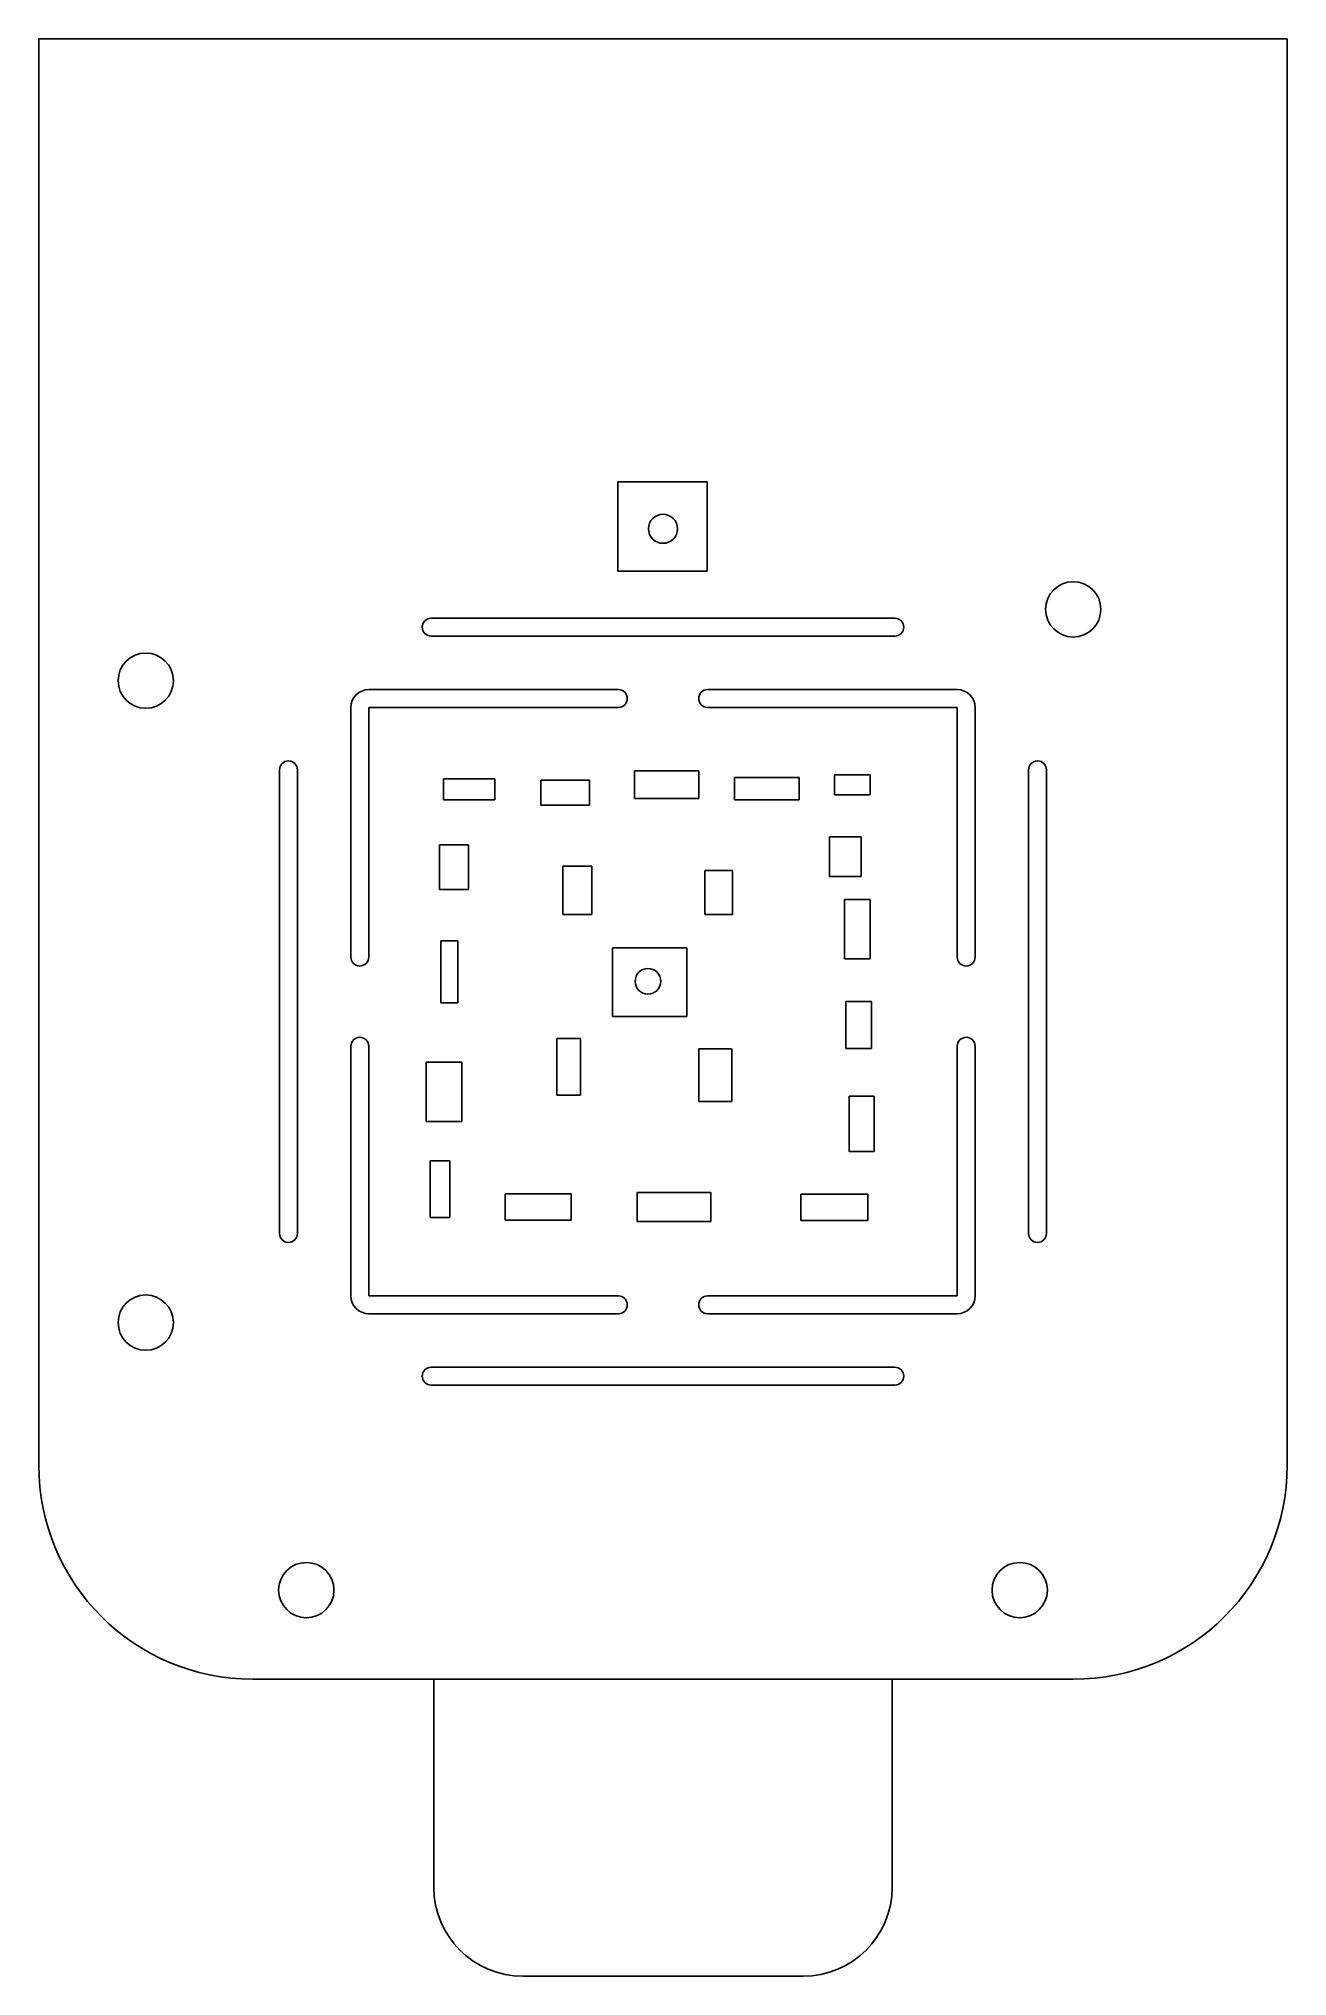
# Model space of a CAD drawing. Header units: millimetres. Extents: x -35 to 35, y -17 to 92.
import ezdxf

# ---------------------------------------------------------------- set-up
doc = ezdxf.new("R2010")
doc.units = ezdxf.units.MM
doc.layers.add('Body002', color=7, linetype='CONTINUOUS')

msp = doc.modelspace()

# ---------------------------------------------------------------- linework, layer by layer
at = {"layer": 'Body002'}
for p, q in [((-35, 92), (-35, 92, -1.6)), ((35, 92), (-35, 92)), ((35, 92, -1.6), (-35, 92, -1.6)), ((35, 92), (-35, 92)), ((-35, 92), (-35, 12)), ((35, 92, -1.6), (-35, 92, -1.6)), ((-35, 92, -1.6), (-35, 12, -1.6)), ((-35, 92), (-35, 92, -1.6)), ((-35, 92), (-35, 12)), ((-35, 92, -1.6), (-35, 12, -1.6)), ((35, 92), (35, 92, -1.6)), ((35, 12), (35, 92)), ((35, 12, -1.6), (35, 92, -1.6)), ((35, 92), (35, 92, -1.6)), ((35, 12), (35, 92)), ((35, 12, -1.6), (35, 92, -1.6)), ((-2.52483, 67.1433), (-2.52483, 62.1433)), ((2.47517, 67.1433), (-2.52483, 67.1433)), ((-2.52483, 62.1433, 1.5), (-2.52483, 67.1433, 1.5)), ((-2.52483, 67.1433, 1.5), (-2.52483, 67.1433)), ((-2.52483, 67.1433), (-2.52483, 62.1433)), ((-2.52483, 67.1433, 1.5), (2.47517, 67.1433, 1.5)), ((2.47517, 67.1433), (-2.52483, 67.1433)), ((-2.52483, 67.1433, 1.5), (-2.52483, 67.1433)), ((-2.52483, 67.1433, 1.5), (2.47517, 67.1433, 1.5)), ((-2.52483, 62.1433, 1.5), (-2.52483, 67.1433, 1.5)), ((2.47517, 62.1433), (2.47517, 67.1433)), ((2.47517, 67.1433, 1.5), (2.47517, 62.1433, 1.5)), ((2.47517, 62.1433), (2.47517, 67.1433)), ((2.47517, 67.1433, 1.5), (2.47517, 67.1433)), ((2.47517, 67.1433, 1.5), (2.47517, 67.1433)), ((2.47517, 67.1433, 1.5), (2.47517, 62.1433, 1.5)), ((-0.81602, 64.5198, 1.5), (-0.81602, 64.5198)), ((-0.81602, 64.5198, 1.5), (-0.81602, 64.5198)), ((-2.52483, 62.1433), (2.47517, 62.1433)), ((2.47517, 62.1433, 1.5), (-2.52483, 62.1433, 1.5)), ((-2.52483, 62.1433, 1.5), (-2.52483, 62.1433)), ((-2.52483, 62.1433), (2.47517, 62.1433)), ((-2.52483, 62.1433, 1.5), (-2.52483, 62.1433)), ((2.47517, 62.1433, 1.5), (-2.52483, 62.1433, 1.5)), ((2.47517, 62.1433, 1.5), (2.47517, 62.1433)), ((2.47517, 62.1433, 1.5), (2.47517, 62.1433)), ((21.45, 60), (21.45, 60, -1.6)), ((21.45, 60), (21.45, 60, -1.6)), ((13, 59.5), (-13, 59.5)), ((13, 59.5, -1.6), (-13, 59.5, -1.6)), ((-13, 59.5), (-13, 59.5, -1.6)), ((13, 59.5), (-13, 59.5)), ((13, 59.5, -1.6), (-13, 59.5, -1.6)), ((-13, 59.5), (-13, 59.5, -1.6)), ((13, 59.5), (13, 59.5, -1.6)), ((13, 59.5), (13, 59.5, -1.6)), ((13, 58.5), (-13, 58.5)), ((13, 58.5, -1.6), (-13, 58.5, -1.6)), ((-13, 58.5), (-13, 58.5, -1.6)), ((13, 58.5), (-13, 58.5)), ((13, 58.5, -1.6), (-13, 58.5, -1.6)), ((-13, 58.5), (-13, 58.5, -1.6)), ((13, 58.5), (13, 58.5, -1.6)), ((13, 58.5), (13, 58.5, -1.6)), ((-30.55, 56), (-30.55, 56, -1.6)), ((-30.55, 56), (-30.55, 56, -1.6)), ((-16.5, 55.5), (-2.5, 55.5)), ((-16.5, 55.5, -1.6), (-2.5, 55.5, -1.6)), ((-16.5, 55.5), (-16.5, 55.5, -1.6)), ((-16.5, 55.5), (-16.5, 55.5, -1.6)), ((-16.5, 55.5), (-2.5, 55.5)), ((-16.5, 55.5, -1.6), (-2.5, 55.5, -1.6)), ((-2.5, 55.5), (-2.5, 55.5, -1.6)), ((-2.5, 55.5), (-2.5, 55.5, -1.6)), ((16.5, 55.5), (2.5, 55.5)), ((16.5, 55.5, -1.6), (2.5, 55.5, -1.6)), ((2.5, 55.5), (2.5, 55.5, -1.6)), ((2.5, 55.5), (2.5, 55.5, -1.6)), ((16.5, 55.5), (2.5, 55.5)), ((16.5, 55.5, -1.6), (2.5, 55.5, -1.6)), ((16.5, 55.5), (16.5, 55.5, -1.6)), ((16.5, 55.5), (16.5, 55.5, -1.6)), ((-17.5, 54.5), (-17.5, 40.5)), ((-17.5, 54.5, -1.6), (-17.5, 40.5, -1.6)), ((-17.5, 54.5), (-17.5, 54.5, -1.6)), ((-17.5, 54.5), (-17.5, 54.5, -1.6)), ((-17.5, 54.5), (-17.5, 40.5)), ((-17.5, 54.5, -1.6), (-17.5, 40.5, -1.6)), ((-16.5, 40.5), (-16.5, 54.5)), ((-2.5, 54.5), (-16.5, 54.5)), ((-2.5, 54.5, -1.6), (-16.5, 54.5, -1.6)), ((-16.5, 40.5, -1.6), (-16.5, 54.5, -1.6)), ((-16.5, 54.5), (-16.5, 54.5, -1.6)), ((-16.5, 40.5), (-16.5, 54.5)), ((-16.5, 40.5, -1.6), (-16.5, 54.5, -1.6)), ((-16.5, 54.5), (-16.5, 54.5, -1.6)), ((-2.5, 54.5), (-16.5, 54.5)), ((-2.5, 54.5, -1.6), (-16.5, 54.5, -1.6)), ((-2.5, 54.5), (-2.5, 54.5, -1.6)), ((-2.5, 54.5), (-2.5, 54.5, -1.6)), ((2.5, 54.5), (16.5, 54.5)), ((2.5, 54.5, -1.6), (16.5, 54.5, -1.6)), ((2.5, 54.5), (2.5, 54.5, -1.6)), ((2.5, 54.5), (16.5, 54.5)), ((2.5, 54.5, -1.6), (16.5, 54.5, -1.6)), ((2.5, 54.5), (2.5, 54.5, -1.6)), ((16.5, 54.5), (16.5, 40.5)), ((16.5, 54.5, -1.6), (16.5, 40.5, -1.6)), ((16.5, 54.5), (16.5, 54.5, -1.6)), ((16.5, 54.5), (16.5, 54.5, -1.6)), ((16.5, 54.5), (16.5, 40.5)), ((16.5, 54.5, -1.6), (16.5, 40.5, -1.6)), ((17.5, 40.5), (17.5, 54.5)), ((17.5, 40.5, -1.6), (17.5, 54.5, -1.6)), ((17.5, 54.5), (17.5, 54.5, -1.6)), ((17.5, 54.5), (17.5, 54.5, -1.6)), ((17.5, 40.5), (17.5, 54.5)), ((17.5, 40.5, -1.6), (17.5, 54.5, -1.6)), ((-21.5, 25), (-21.5, 51)), ((-21.5, 25, -1.6), (-21.5, 51, -1.6)), ((-21.5, 51), (-21.5, 51, -1.6)), ((-21.5, 25), (-21.5, 51)), ((-21.5, 25, -1.6), (-21.5, 51, -1.6)), ((-21.5, 51), (-21.5, 51, -1.6)), ((-20.5, 25), (-20.5, 51)), ((-20.5, 25, -1.6), (-20.5, 51, -1.6)), ((-20.5, 51), (-20.5, 51, -1.6)), ((-20.5, 25), (-20.5, 51)), ((-20.5, 25, -1.6), (-20.5, 51, -1.6)), ((-20.5, 51), (-20.5, 51, -1.6)), ((-12.313, 50.4933), (-9.43225, 50.4933)), ((-12.313, 49.3115), (-12.313, 50.4933)), ((-9.43225, 50.4933, 1.5), (-12.313, 50.4933, 1.5)), ((-12.313, 50.4933, 1.5), (-12.313, 50.4933)), ((-12.313, 50.4933), (-9.43225, 50.4933)), ((-12.313, 50.4933, 1.5), (-12.313, 49.3115, 1.5)), ((-12.313, 49.3115), (-12.313, 50.4933)), ((-12.313, 50.4933, 1.5), (-12.313, 50.4933)), ((-9.43225, 50.4933, 1.5), (-12.313, 50.4933, 1.5)), ((-12.313, 50.4933, 1.5), (-12.313, 49.3115, 1.5)), ((-9.43225, 50.4933), (-9.43225, 49.3115)), ((-9.43225, 50.4933, 1.5), (-9.43225, 50.4933)), ((-9.43225, 49.3115, 1.5), (-9.43225, 50.4933, 1.5)), ((-9.43225, 50.4933, 1.5), (-9.43225, 50.4933)), ((-9.43225, 50.4933), (-9.43225, 49.3115)), ((-9.43225, 49.3115, 1.5), (-9.43225, 50.4933, 1.5)), ((-6.84699, 50.4195), (-4.11402, 50.4195)), ((-6.84699, 49.016), (-6.84699, 50.4195)), ((-4.11402, 50.4195, 1.5), (-6.84699, 50.4195, 1.5)), ((-6.84699, 50.4195, 1.5), (-6.84699, 50.4195)), ((-6.84699, 50.4195), (-4.11402, 50.4195)), ((-6.84699, 50.4195, 1.5), (-6.84699, 49.016, 1.5)), ((-6.84699, 49.016), (-6.84699, 50.4195)), ((-6.84699, 50.4195, 1.5), (-6.84699, 50.4195)), ((-4.11402, 50.4195, 1.5), (-6.84699, 50.4195, 1.5)), ((-6.84699, 50.4195, 1.5), (-6.84699, 49.016, 1.5)), ((-4.11402, 50.4195), (-4.11402, 49.016)), ((-4.11402, 50.4195, 1.5), (-4.11402, 50.4195)), ((-4.11402, 49.016, 1.5), (-4.11402, 50.4195, 1.5)), ((-4.11402, 50.4195, 1.5), (-4.11402, 50.4195)), ((-4.11402, 50.4195), (-4.11402, 49.016)), ((-4.11402, 49.016, 1.5), (-4.11402, 50.4195, 1.5)), ((-1.60263, 50.9365), (2.01673, 50.9365)), ((-1.60263, 49.3854), (-1.60263, 50.9365)), ((2.01673, 50.9365, 1.5), (-1.60263, 50.9365, 1.5)), ((-1.60263, 50.9365, 1.5), (-1.60263, 50.9365)), ((-1.60263, 50.9365), (2.01673, 50.9365)), ((-1.60263, 50.9365, 1.5), (-1.60263, 49.3854, 1.5)), ((-1.60263, 49.3854), (-1.60263, 50.9365)), ((-1.60263, 50.9365, 1.5), (-1.60263, 50.9365)), ((2.01673, 50.9365, 1.5), (-1.60263, 50.9365, 1.5)), ((-1.60263, 50.9365, 1.5), (-1.60263, 49.3854, 1.5)), ((2.01673, 50.9365), (2.01673, 49.3854)), ((2.01673, 50.9365, 1.5), (2.01673, 50.9365)), ((2.01673, 49.3854, 1.5), (2.01673, 50.9365, 1.5)), ((2.01673, 50.9365, 1.5), (2.01673, 50.9365)), ((2.01673, 50.9365), (2.01673, 49.3854)), ((2.01673, 49.3854, 1.5), (2.01673, 50.9365, 1.5)), ((4.01107, 50.5672), (7.63042, 50.5672)), ((4.01107, 49.3115), (4.01107, 50.5672)), ((7.63042, 50.5672, 1.5), (4.01107, 50.5672, 1.5)), ((4.01107, 50.5672, 1.5), (4.01107, 50.5672)), ((4.01107, 50.5672), (7.63042, 50.5672)), ((4.01107, 50.5672, 1.5), (4.01107, 49.3115, 1.5)), ((4.01107, 49.3115), (4.01107, 50.5672)), ((4.01107, 50.5672, 1.5), (4.01107, 50.5672)), ((7.63042, 50.5672, 1.5), (4.01107, 50.5672, 1.5)), ((4.01107, 50.5672, 1.5), (4.01107, 49.3115, 1.5)), ((7.63042, 50.5672), (7.63042, 49.3115)), ((7.63042, 50.5672, 1.5), (7.63042, 50.5672)), ((7.63042, 49.3115, 1.5), (7.63042, 50.5672, 1.5)), ((7.63042, 50.5672, 1.5), (7.63042, 50.5672)), ((7.63042, 50.5672), (7.63042, 49.3115)), ((7.63042, 49.3115, 1.5), (7.63042, 50.5672, 1.5)), ((9.62476, 50.7149), (11.6191, 50.7149)), ((9.62476, 49.607), (9.62476, 50.7149)), ((11.6191, 50.7149, 1.5), (9.62476, 50.7149, 1.5)), ((9.62476, 50.7149, 1.5), (9.62476, 50.7149)), ((9.62476, 50.7149), (11.6191, 50.7149)), ((9.62476, 50.7149, 1.5), (9.62476, 49.607, 1.5)), ((9.62476, 49.607), (9.62476, 50.7149)), ((9.62476, 50.7149, 1.5), (9.62476, 50.7149)), ((11.6191, 50.7149, 1.5), (9.62476, 50.7149, 1.5)), ((9.62476, 50.7149, 1.5), (9.62476, 49.607, 1.5)), ((11.6191, 50.7149), (11.6191, 49.607)), ((11.6191, 50.7149, 1.5), (11.6191, 50.7149)), ((11.6191, 49.607, 1.5), (11.6191, 50.7149, 1.5)), ((11.6191, 50.7149, 1.5), (11.6191, 50.7149)), ((11.6191, 50.7149), (11.6191, 49.607)), ((11.6191, 49.607, 1.5), (11.6191, 50.7149, 1.5)), ((20.5, 51), (20.5, 25)), ((20.5, 51, -1.6), (20.5, 25, -1.6)), ((20.5, 51), (20.5, 51, -1.6)), ((20.5, 51), (20.5, 51, -1.6)), ((20.5, 51), (20.5, 25)), ((20.5, 51, -1.6), (20.5, 25, -1.6)), ((21.5, 51), (21.5, 25)), ((21.5, 51, -1.6), (21.5, 25, -1.6)), ((21.5, 51), (21.5, 51, -1.6)), ((21.5, 51), (21.5, 51, -1.6)), ((21.5, 51), (21.5, 25)), ((21.5, 51, -1.6), (21.5, 25, -1.6)), ((-9.43225, 49.3115), (-12.313, 49.3115)), ((-12.313, 49.3115, 1.5), (-9.43225, 49.3115, 1.5)), ((-9.43225, 49.3115), (-12.313, 49.3115)), ((-12.313, 49.3115, 1.5), (-12.313, 49.3115)), ((-12.313, 49.3115, 1.5), (-12.313, 49.3115)), ((-12.313, 49.3115, 1.5), (-9.43225, 49.3115, 1.5)), ((-9.43225, 49.3115, 1.5), (-9.43225, 49.3115)), ((-9.43225, 49.3115, 1.5), (-9.43225, 49.3115)), ((-4.11402, 49.016), (-6.84699, 49.016)), ((-6.84699, 49.016, 1.5), (-4.11402, 49.016, 1.5)), ((-4.11402, 49.016), (-6.84699, 49.016)), ((-6.84699, 49.016, 1.5), (-6.84699, 49.016)), ((-6.84699, 49.016, 1.5), (-6.84699, 49.016)), ((-6.84699, 49.016, 1.5), (-4.11402, 49.016, 1.5)), ((-4.11402, 49.016, 1.5), (-4.11402, 49.016)), ((-4.11402, 49.016, 1.5), (-4.11402, 49.016)), ((2.01673, 49.3854), (-1.60263, 49.3854)), ((-1.60263, 49.3854, 1.5), (2.01673, 49.3854, 1.5)), ((2.01673, 49.3854), (-1.60263, 49.3854)), ((-1.60263, 49.3854, 1.5), (-1.60263, 49.3854)), ((-1.60263, 49.3854, 1.5), (-1.60263, 49.3854)), ((-1.60263, 49.3854, 1.5), (2.01673, 49.3854, 1.5)), ((2.01673, 49.3854, 1.5), (2.01673, 49.3854)), ((2.01673, 49.3854, 1.5), (2.01673, 49.3854)), ((7.63042, 49.3115), (4.01107, 49.3115)), ((4.01107, 49.3115, 1.5), (7.63042, 49.3115, 1.5)), ((7.63042, 49.3115), (4.01107, 49.3115)), ((4.01107, 49.3115, 1.5), (4.01107, 49.3115)), ((4.01107, 49.3115, 1.5), (4.01107, 49.3115)), ((4.01107, 49.3115, 1.5), (7.63042, 49.3115, 1.5)), ((7.63042, 49.3115, 1.5), (7.63042, 49.3115)), ((7.63042, 49.3115, 1.5), (7.63042, 49.3115)), ((11.6191, 49.607), (9.62476, 49.607)), ((9.62476, 49.607, 1.5), (11.6191, 49.607, 1.5)), ((11.6191, 49.607), (9.62476, 49.607)), ((9.62476, 49.607, 1.5), (9.62476, 49.607)), ((9.62476, 49.607, 1.5), (9.62476, 49.607)), ((9.62476, 49.607, 1.5), (11.6191, 49.607, 1.5)), ((11.6191, 49.607, 1.5), (11.6191, 49.607)), ((11.6191, 49.607, 1.5), (11.6191, 49.607)), ((-12.5346, 46.8001), (-10.9095, 46.8001)), ((-12.5346, 44.2887), (-12.5346, 46.8001)), ((-10.9095, 46.8001, 1.5), (-12.5346, 46.8001, 1.5)), ((-12.5346, 46.8001, 1.5), (-12.5346, 46.8001)), ((-12.5346, 46.8001), (-10.9095, 46.8001)), ((-12.5346, 46.8001, 1.5), (-12.5346, 44.2887, 1.5)), ((-12.5346, 44.2887), (-12.5346, 46.8001)), ((-12.5346, 46.8001, 1.5), (-12.5346, 46.8001)), ((-10.9095, 46.8001, 1.5), (-12.5346, 46.8001, 1.5)), ((-12.5346, 46.8001, 1.5), (-12.5346, 44.2887, 1.5)), ((-10.9095, 46.8001), (-10.9095, 44.2887)), ((-10.9095, 46.8001, 1.5), (-10.9095, 46.8001)), ((-10.9095, 44.2887, 1.5), (-10.9095, 46.8001, 1.5)), ((-10.9095, 46.8001, 1.5), (-10.9095, 46.8001)), ((-10.9095, 46.8001), (-10.9095, 44.2887)), ((-10.9095, 44.2887, 1.5), (-10.9095, 46.8001, 1.5)), ((9.3293, 47.2433), (11.102, 47.2433)), ((9.3293, 45.0274), (9.3293, 47.2433)), ((11.102, 47.2433, 1.5), (9.3293, 47.2433, 1.5)), ((9.3293, 47.2433, 1.5), (9.3293, 47.2433)), ((9.3293, 47.2433), (11.102, 47.2433)), ((9.3293, 47.2433, 1.5), (9.3293, 45.0274, 1.5)), ((9.3293, 45.0274), (9.3293, 47.2433)), ((9.3293, 47.2433, 1.5), (9.3293, 47.2433)), ((11.102, 47.2433, 1.5), (9.3293, 47.2433, 1.5)), ((9.3293, 47.2433, 1.5), (9.3293, 45.0274, 1.5)), ((11.102, 47.2433), (11.102, 45.0274)), ((11.102, 47.2433, 1.5), (11.102, 47.2433)), ((11.102, 45.0274, 1.5), (11.102, 47.2433, 1.5)), ((11.102, 47.2433, 1.5), (11.102, 47.2433)), ((11.102, 47.2433), (11.102, 45.0274)), ((11.102, 45.0274, 1.5), (11.102, 47.2433, 1.5)), ((-5.61808, 45.5996), (-3.99307, 45.5996)), ((-5.61808, 42.8918), (-5.61808, 45.5996)), ((-3.99307, 45.5996, 1.5), (-5.61808, 45.5996, 1.5)), ((-5.61808, 45.5996, 1.5), (-5.61808, 45.5996)), ((-5.61808, 45.5996), (-3.99307, 45.5996)), ((-5.61808, 45.5996, 1.5), (-5.61808, 42.8918, 1.5)), ((-5.61808, 42.8918), (-5.61808, 45.5996)), ((-5.61808, 45.5996, 1.5), (-5.61808, 45.5996)), ((-3.99307, 45.5996, 1.5), (-5.61808, 45.5996, 1.5)), ((-5.61808, 45.5996, 1.5), (-5.61808, 42.8918, 1.5)), ((-3.99307, 45.5996), (-3.99307, 42.8918)), ((-3.99307, 45.5996, 1.5), (-3.99307, 45.5996)), ((-3.99307, 42.8918, 1.5), (-3.99307, 45.5996, 1.5)), ((-3.99307, 45.5996, 1.5), (-3.99307, 45.5996)), ((-3.99307, 45.5996), (-3.99307, 42.8918)), ((-3.99307, 42.8918, 1.5), (-3.99307, 45.5996, 1.5)), ((2.33735, 45.3529), (3.8885, 45.3529)), ((2.33735, 42.891), (2.33735, 45.3529)), ((3.8885, 45.3529, 1.5), (2.33735, 45.3529, 1.5)), ((2.33735, 45.3529, 1.5), (2.33735, 45.3529)), ((2.33735, 45.3529), (3.8885, 45.3529)), ((2.33735, 45.3529, 1.5), (2.33735, 42.891, 1.5)), ((2.33735, 42.891), (2.33735, 45.3529)), ((2.33735, 45.3529, 1.5), (2.33735, 45.3529)), ((3.8885, 45.3529, 1.5), (2.33735, 45.3529, 1.5)), ((2.33735, 45.3529, 1.5), (2.33735, 42.891, 1.5)), ((3.8885, 45.3529), (3.8885, 42.891)), ((3.8885, 45.3529, 1.5), (3.8885, 45.3529)), ((3.8885, 42.891, 1.5), (3.8885, 45.3529, 1.5)), ((3.8885, 45.3529, 1.5), (3.8885, 45.3529)), ((3.8885, 45.3529), (3.8885, 42.891)), ((3.8885, 42.891, 1.5), (3.8885, 45.3529, 1.5)), ((11.102, 45.0274), (9.3293, 45.0274)), ((9.3293, 45.0274, 1.5), (11.102, 45.0274, 1.5)), ((11.102, 45.0274), (9.3293, 45.0274)), ((9.3293, 45.0274, 1.5), (9.3293, 45.0274)), ((9.3293, 45.0274, 1.5), (9.3293, 45.0274)), ((9.3293, 45.0274, 1.5), (11.102, 45.0274, 1.5)), ((11.102, 45.0274, 1.5), (11.102, 45.0274)), ((11.102, 45.0274, 1.5), (11.102, 45.0274)), ((-10.9095, 44.2887), (-12.5346, 44.2887)), ((-12.5346, 44.2887, 1.5), (-10.9095, 44.2887, 1.5)), ((-10.9095, 44.2887), (-12.5346, 44.2887)), ((-12.5346, 44.2887, 1.5), (-12.5346, 44.2887)), ((-12.5346, 44.2887, 1.5), (-12.5346, 44.2887)), ((-12.5346, 44.2887, 1.5), (-10.9095, 44.2887, 1.5)), ((-10.9095, 44.2887, 1.5), (-10.9095, 44.2887)), ((-10.9095, 44.2887, 1.5), (-10.9095, 44.2887)), ((10.1702, 43.7238), (11.6191, 43.7238)), ((10.1702, 40.3999), (10.1702, 43.7238)), ((11.6191, 43.7238, 1.5), (10.1702, 43.7238, 1.5)), ((10.1702, 43.7238, 1.5), (10.1702, 43.7238)), ((10.1702, 43.7238), (11.6191, 43.7238)), ((10.1702, 43.7238, 1.5), (10.1702, 40.3999, 1.5)), ((10.1702, 40.3999), (10.1702, 43.7238)), ((10.1702, 43.7238, 1.5), (10.1702, 43.7238)), ((11.6191, 43.7238, 1.5), (10.1702, 43.7238, 1.5)), ((10.1702, 43.7238, 1.5), (10.1702, 40.3999, 1.5)), ((11.6191, 43.7238), (11.6191, 40.3999)), ((11.6191, 43.7238, 1.5), (11.6191, 43.7238)), ((11.6191, 40.3999, 1.5), (11.6191, 43.7238, 1.5)), ((11.6191, 43.7238, 1.5), (11.6191, 43.7238)), ((11.6191, 43.7238), (11.6191, 40.3999)), ((11.6191, 40.3999, 1.5), (11.6191, 43.7238, 1.5)), ((-3.99307, 42.8918), (-5.61808, 42.8918)), ((-5.61808, 42.8918, 1.5), (-3.99307, 42.8918, 1.5)), ((-3.99307, 42.8918), (-5.61808, 42.8918)), ((-5.61808, 42.8918, 1.5), (-5.61808, 42.8918)), ((-5.61808, 42.8918, 1.5), (-5.61808, 42.8918)), ((-5.61808, 42.8918, 1.5), (-3.99307, 42.8918, 1.5)), ((-3.99307, 42.8918, 1.5), (-3.99307, 42.8918)), ((-3.99307, 42.8918, 1.5), (-3.99307, 42.8918)), ((3.8885, 42.891), (2.33735, 42.891)), ((2.33735, 42.891, 1.5), (3.8885, 42.891, 1.5)), ((3.8885, 42.891), (2.33735, 42.891)), ((2.33735, 42.891, 1.5), (2.33735, 42.891)), ((2.33735, 42.891, 1.5), (2.33735, 42.891)), ((2.33735, 42.891, 1.5), (3.8885, 42.891, 1.5)), ((3.8885, 42.891, 1.5), (3.8885, 42.891)), ((3.8885, 42.891, 1.5), (3.8885, 42.891)), ((-12.4607, 41.408), (-11.5005, 41.408)), ((-12.4607, 37.9364), (-12.4607, 41.408)), ((-11.5005, 41.408, 1.5), (-12.4607, 41.408, 1.5)), ((-12.4607, 41.408, 1.5), (-12.4607, 41.408)), ((-12.4607, 41.408), (-11.5005, 41.408)), ((-12.4607, 41.408, 1.5), (-12.4607, 37.9364, 1.5)), ((-12.4607, 37.9364), (-12.4607, 41.408)), ((-12.4607, 41.408, 1.5), (-12.4607, 41.408)), ((-11.5005, 41.408, 1.5), (-12.4607, 41.408, 1.5)), ((-12.4607, 41.408, 1.5), (-12.4607, 37.9364, 1.5)), ((-11.5005, 41.408), (-11.5005, 37.9364)), ((-11.5005, 41.408, 1.5), (-11.5005, 41.408)), ((-11.5005, 37.9364, 1.5), (-11.5005, 41.408, 1.5)), ((-11.5005, 41.408, 1.5), (-11.5005, 41.408)), ((-11.5005, 41.408), (-11.5005, 37.9364)), ((-11.5005, 37.9364, 1.5), (-11.5005, 41.408, 1.5)), ((-17.5, 40.5), (-17.5, 40.5, -1.6)), ((-17.5, 40.5), (-17.5, 40.5, -1.6)), ((-16.5, 40.5), (-16.5, 40.5, -1.6)), ((-16.5, 40.5), (-16.5, 40.5, -1.6)), ((-2.82462, 41.0234), (1.33446, 41.0234)), ((-2.82462, 37.1614), (-2.82462, 41.0234)), ((1.33446, 41.0234, 1.5), (-2.82462, 41.0234, 1.5)), ((-2.82462, 41.0234, 1.5), (-2.82462, 41.0234)), ((-2.82462, 41.0234), (1.33446, 41.0234)), ((-2.82462, 41.0234, 1.5), (-2.82462, 37.1614, 1.5)), ((-2.82462, 37.1614), (-2.82462, 41.0234)), ((-2.82462, 41.0234, 1.5), (-2.82462, 41.0234)), ((1.33446, 41.0234, 1.5), (-2.82462, 41.0234, 1.5)), ((-2.82462, 41.0234, 1.5), (-2.82462, 37.1614, 1.5)), ((1.33446, 41.0234), (1.33446, 37.1614)), ((1.33446, 41.0234, 1.5), (1.33446, 41.0234)), ((1.33446, 37.1614, 1.5), (1.33446, 41.0234, 1.5)), ((1.33446, 41.0234, 1.5), (1.33446, 41.0234)), ((1.33446, 41.0234), (1.33446, 37.1614)), ((1.33446, 37.1614, 1.5), (1.33446, 41.0234, 1.5)), ((11.6191, 40.3999), (10.1702, 40.3999)), ((10.1702, 40.3999, 1.5), (11.6191, 40.3999, 1.5)), ((11.6191, 40.3999), (10.1702, 40.3999)), ((10.1702, 40.3999, 1.5), (10.1702, 40.3999)), ((10.1702, 40.3999, 1.5), (10.1702, 40.3999)), ((10.1702, 40.3999, 1.5), (11.6191, 40.3999, 1.5)), ((11.6191, 40.3999, 1.5), (11.6191, 40.3999)), ((11.6191, 40.3999, 1.5), (11.6191, 40.3999)), ((16.5, 40.5), (16.5, 40.5, -1.6)), ((16.5, 40.5), (16.5, 40.5, -1.6)), ((17.5, 40.5), (17.5, 40.5, -1.6)), ((17.5, 40.5), (17.5, 40.5, -1.6)), ((-1.56502, 39.1419, 1.5), (-1.56502, 39.1419)), ((-1.56502, 39.1419, 1.5), (-1.56502, 39.1419)), ((-11.5005, 37.9364), (-12.4607, 37.9364)), ((-12.4607, 37.9364, 1.5), (-11.5005, 37.9364, 1.5)), ((-11.5005, 37.9364), (-12.4607, 37.9364)), ((-12.4607, 37.9364, 1.5), (-12.4607, 37.9364)), ((-12.4607, 37.9364, 1.5), (-12.4607, 37.9364)), ((-12.4607, 37.9364, 1.5), (-11.5005, 37.9364, 1.5)), ((-11.5005, 37.9364, 1.5), (-11.5005, 37.9364)), ((-11.5005, 37.9364, 1.5), (-11.5005, 37.9364)), ((1.33446, 37.1614), (-2.82462, 37.1614)), ((-2.82462, 37.1614, 1.5), (1.33446, 37.1614, 1.5)), ((1.33446, 37.1614), (-2.82462, 37.1614)), ((-2.82462, 37.1614, 1.5), (-2.82462, 37.1614)), ((-2.82462, 37.1614, 1.5), (-2.82462, 37.1614)), ((-2.82462, 37.1614, 1.5), (1.33446, 37.1614, 1.5)), ((1.33446, 37.1614, 1.5), (1.33446, 37.1614)), ((1.33446, 37.1614, 1.5), (1.33446, 37.1614)), ((10.2468, 38.0103), (11.693, 38.0103)), ((10.2468, 35.3789), (10.2468, 38.0103)), ((11.693, 38.0103, 1.5), (10.2468, 38.0103, 1.5)), ((10.2468, 38.0103, 1.5), (10.2468, 38.0103)), ((10.2468, 38.0103), (11.693, 38.0103)), ((10.2468, 38.0103, 1.5), (10.2468, 35.3789, 1.5)), ((10.2468, 35.3789), (10.2468, 38.0103)), ((10.2468, 38.0103, 1.5), (10.2468, 38.0103)), ((11.693, 38.0103, 1.5), (10.2468, 38.0103, 1.5)), ((10.2468, 38.0103, 1.5), (10.2468, 35.3789, 1.5)), ((11.693, 38.0103), (11.693, 35.3789)), ((11.693, 38.0103, 1.5), (11.693, 38.0103)), ((11.693, 35.3789, 1.5), (11.693, 38.0103, 1.5)), ((11.693, 38.0103, 1.5), (11.693, 38.0103)), ((11.693, 38.0103), (11.693, 35.3789)), ((11.693, 35.3789, 1.5), (11.693, 38.0103, 1.5)), ((-5.94392, 35.9421), (-4.63107, 35.9421)), ((-5.94392, 32.7548), (-5.94392, 35.9421)), ((-4.63107, 35.9421, 1.5), (-5.94392, 35.9421, 1.5)), ((-5.94392, 35.9421, 1.5), (-5.94392, 35.9421)), ((-5.94392, 35.9421), (-4.63107, 35.9421)), ((-5.94392, 35.9421, 1.5), (-5.94392, 32.7548, 1.5)), ((-5.94392, 32.7548), (-5.94392, 35.9421)), ((-5.94392, 35.9421, 1.5), (-5.94392, 35.9421)), ((-4.63107, 35.9421, 1.5), (-5.94392, 35.9421, 1.5)), ((-5.94392, 35.9421, 1.5), (-5.94392, 32.7548, 1.5)), ((-4.63107, 35.9421), (-4.63107, 32.7548)), ((-4.63107, 35.9421, 1.5), (-4.63107, 35.9421)), ((-4.63107, 32.7548, 1.5), (-4.63107, 35.9421, 1.5)), ((-4.63107, 35.9421, 1.5), (-4.63107, 35.9421)), ((-4.63107, 35.9421), (-4.63107, 32.7548)), ((-4.63107, 32.7548, 1.5), (-4.63107, 35.9421, 1.5)), ((-17.5, 35.5), (-17.5, 21.5)), ((-17.5, 35.5, -1.6), (-17.5, 21.5, -1.6)), ((-17.5, 35.5), (-17.5, 35.5, -1.6)), ((-17.5, 35.5), (-17.5, 35.5, -1.6)), ((-17.5, 35.5), (-17.5, 21.5)), ((-17.5, 35.5, -1.6), (-17.5, 21.5, -1.6)), ((-16.5, 21.5), (-16.5, 35.5)), ((-16.5, 21.5, -1.6), (-16.5, 35.5, -1.6)), ((-16.5, 35.5), (-16.5, 35.5, -1.6)), ((-16.5, 21.5), (-16.5, 35.5)), ((-16.5, 21.5, -1.6), (-16.5, 35.5, -1.6)), ((-16.5, 35.5), (-16.5, 35.5, -1.6)), ((2.01673, 35.3511), (3.86334, 35.3511)), ((2.01673, 32.3966), (2.01673, 35.3511)), ((3.86334, 35.3511, 1.5), (2.01673, 35.3511, 1.5)), ((2.01673, 35.3511, 1.5), (2.01673, 35.3511)), ((2.01673, 35.3511), (3.86334, 35.3511)), ((2.01673, 35.3511, 1.5), (2.01673, 32.3966, 1.5)), ((2.01673, 32.3966), (2.01673, 35.3511)), ((2.01673, 35.3511, 1.5), (2.01673, 35.3511)), ((3.86334, 35.3511, 1.5), (2.01673, 35.3511, 1.5)), ((2.01673, 35.3511, 1.5), (2.01673, 32.3966, 1.5)), ((3.86334, 35.3511), (3.86334, 32.3966)), ((3.86334, 35.3511, 1.5), (3.86334, 35.3511)), ((3.86334, 32.3966, 1.5), (3.86334, 35.3511, 1.5)), ((3.86334, 35.3511, 1.5), (3.86334, 35.3511)), ((3.86334, 35.3511), (3.86334, 32.3966)), ((3.86334, 32.3966, 1.5), (3.86334, 35.3511, 1.5)), ((11.693, 35.3789), (10.2468, 35.3789)), ((10.2468, 35.3789, 1.5), (11.693, 35.3789, 1.5)), ((11.693, 35.3789), (10.2468, 35.3789)), ((10.2468, 35.3789, 1.5), (10.2468, 35.3789)), ((10.2468, 35.3789, 1.5), (10.2468, 35.3789)), ((10.2468, 35.3789, 1.5), (11.693, 35.3789, 1.5)), ((11.693, 35.3789, 1.5), (11.693, 35.3789)), ((11.693, 35.3789, 1.5), (11.693, 35.3789)), ((16.5, 35.5), (16.5, 21.5)), ((16.5, 35.5, -1.6), (16.5, 21.5, -1.6)), ((16.5, 35.5), (16.5, 35.5, -1.6)), ((16.5, 35.5), (16.5, 35.5, -1.6)), ((16.5, 35.5), (16.5, 21.5)), ((16.5, 35.5, -1.6), (16.5, 21.5, -1.6)), ((17.5, 21.5), (17.5, 35.5)), ((17.5, 21.5, -1.6), (17.5, 35.5, -1.6)), ((17.5, 35.5), (17.5, 35.5, -1.6)), ((17.5, 21.5), (17.5, 35.5)), ((17.5, 21.5, -1.6), (17.5, 35.5, -1.6)), ((17.5, 35.5), (17.5, 35.5, -1.6)), ((-13.2732, 34.6125), (-11.2789, 34.6125)), ((-13.2732, 31.2886), (-13.2732, 34.6125)), ((-11.2789, 34.6125, 1.5), (-13.2732, 34.6125, 1.5)), ((-13.2732, 34.6125, 1.5), (-13.2732, 34.6125)), ((-13.2732, 34.6125), (-11.2789, 34.6125)), ((-13.2732, 34.6125, 1.5), (-13.2732, 31.2886, 1.5)), ((-13.2732, 31.2886), (-13.2732, 34.6125)), ((-13.2732, 34.6125, 1.5), (-13.2732, 34.6125)), ((-11.2789, 34.6125, 1.5), (-13.2732, 34.6125, 1.5)), ((-13.2732, 34.6125, 1.5), (-13.2732, 31.2886, 1.5)), ((-11.2789, 34.6125), (-11.2789, 31.2886)), ((-11.2789, 34.6125, 1.5), (-11.2789, 34.6125)), ((-11.2789, 31.2886, 1.5), (-11.2789, 34.6125, 1.5)), ((-11.2789, 34.6125, 1.5), (-11.2789, 34.6125)), ((-11.2789, 34.6125), (-11.2789, 31.2886)), ((-11.2789, 31.2886, 1.5), (-11.2789, 34.6125, 1.5)), ((-4.63107, 32.7548), (-5.94392, 32.7548)), ((-5.94392, 32.7548, 1.5), (-4.63107, 32.7548, 1.5)), ((-4.63107, 32.7548), (-5.94392, 32.7548)), ((-5.94392, 32.7548, 1.5), (-5.94392, 32.7548)), ((-5.94392, 32.7548, 1.5), (-5.94392, 32.7548)), ((-5.94392, 32.7548, 1.5), (-4.63107, 32.7548, 1.5)), ((-4.63107, 32.7548, 1.5), (-4.63107, 32.7548)), ((-4.63107, 32.7548, 1.5), (-4.63107, 32.7548)), ((10.4448, 32.7053), (11.8407, 32.7053)), ((10.4448, 29.5897), (10.4448, 32.7053)), ((11.8407, 32.7053, 1.5), (10.4448, 32.7053, 1.5)), ((10.4448, 32.7053, 1.5), (10.4448, 32.7053)), ((10.4448, 32.7053), (11.8407, 32.7053)), ((10.4448, 32.7053, 1.5), (10.4448, 29.5897, 1.5)), ((10.4448, 29.5897), (10.4448, 32.7053)), ((10.4448, 32.7053, 1.5), (10.4448, 32.7053)), ((11.8407, 32.7053, 1.5), (10.4448, 32.7053, 1.5)), ((10.4448, 32.7053, 1.5), (10.4448, 29.5897, 1.5)), ((11.8407, 32.7053), (11.8407, 29.5897)), ((11.8407, 32.7053, 1.5), (11.8407, 32.7053)), ((11.8407, 29.5897, 1.5), (11.8407, 32.7053, 1.5)), ((11.8407, 32.7053, 1.5), (11.8407, 32.7053)), ((11.8407, 32.7053), (11.8407, 29.5897)), ((11.8407, 29.5897, 1.5), (11.8407, 32.7053, 1.5)), ((3.86334, 32.3966), (2.01673, 32.3966)), ((2.01673, 32.3966, 1.5), (3.86334, 32.3966, 1.5)), ((3.86334, 32.3966), (2.01673, 32.3966)), ((2.01673, 32.3966, 1.5), (2.01673, 32.3966)), ((2.01673, 32.3966, 1.5), (2.01673, 32.3966)), ((2.01673, 32.3966, 1.5), (3.86334, 32.3966, 1.5)), ((3.86334, 32.3966, 1.5), (3.86334, 32.3966)), ((3.86334, 32.3966, 1.5), (3.86334, 32.3966)), ((-11.2789, 31.2886), (-13.2732, 31.2886)), ((-13.2732, 31.2886, 1.5), (-11.2789, 31.2886, 1.5)), ((-11.2789, 31.2886), (-13.2732, 31.2886)), ((-13.2732, 31.2886, 1.5), (-13.2732, 31.2886)), ((-13.2732, 31.2886, 1.5), (-13.2732, 31.2886)), ((-13.2732, 31.2886, 1.5), (-11.2789, 31.2886, 1.5)), ((-11.2789, 31.2886, 1.5), (-11.2789, 31.2886)), ((-11.2789, 31.2886, 1.5), (-11.2789, 31.2886)), ((11.8407, 29.5897), (10.4448, 29.5897)), ((10.4448, 29.5897, 1.5), (11.8407, 29.5897, 1.5)), ((11.8407, 29.5897), (10.4448, 29.5897)), ((10.4448, 29.5897, 1.5), (10.4448, 29.5897)), ((10.4448, 29.5897, 1.5), (10.4448, 29.5897)), ((10.4448, 29.5897, 1.5), (11.8407, 29.5897, 1.5)), ((11.8407, 29.5897, 1.5), (11.8407, 29.5897)), ((11.8407, 29.5897, 1.5), (11.8407, 29.5897)), ((-13.0516, 29.0727), (-11.9436, 29.0727)), ((-13.0516, 25.8965), (-13.0516, 29.0727)), ((-11.9436, 29.0727, 1.5), (-13.0516, 29.0727, 1.5)), ((-13.0516, 29.0727, 1.5), (-13.0516, 29.0727)), ((-13.0516, 29.0727), (-11.9436, 29.0727)), ((-13.0516, 29.0727, 1.5), (-13.0516, 25.8965, 1.5)), ((-13.0516, 25.8965), (-13.0516, 29.0727)), ((-13.0516, 29.0727, 1.5), (-13.0516, 29.0727)), ((-11.9436, 29.0727, 1.5), (-13.0516, 29.0727, 1.5)), ((-13.0516, 29.0727, 1.5), (-13.0516, 25.8965, 1.5)), ((-11.9436, 29.0727), (-11.9436, 25.8965)), ((-11.9436, 29.0727, 1.5), (-11.9436, 29.0727)), ((-11.9436, 25.8965, 1.5), (-11.9436, 29.0727, 1.5)), ((-11.9436, 29.0727, 1.5), (-11.9436, 29.0727)), ((-11.9436, 29.0727), (-11.9436, 25.8965)), ((-11.9436, 25.8965, 1.5), (-11.9436, 29.0727, 1.5)), ((-8.84134, 27.2261), (-8.84134, 25.7488)), ((-5.14811, 27.2261), (-8.84134, 27.2261)), ((-8.84134, 25.7488, 1.5), (-8.84134, 27.2261, 1.5)), ((-8.84134, 27.2261, 1.5), (-8.84134, 27.2261)), ((-8.84134, 27.2261), (-8.84134, 25.7488)), ((-8.84134, 27.2261, 1.5), (-5.14811, 27.2261, 1.5)), ((-5.14811, 27.2261), (-8.84134, 27.2261)), ((-8.84134, 27.2261, 1.5), (-8.84134, 27.2261)), ((-8.84134, 27.2261, 1.5), (-5.14811, 27.2261, 1.5)), ((-8.84134, 25.7488, 1.5), (-8.84134, 27.2261, 1.5)), ((-5.14811, 25.7488), (-5.14811, 27.2261)), ((-5.14811, 27.2261, 1.5), (-5.14811, 25.7488, 1.5)), ((-5.14811, 25.7488), (-5.14811, 27.2261)), ((-5.14811, 27.2261, 1.5), (-5.14811, 27.2261)), ((-5.14811, 27.2261, 1.5), (-5.14811, 27.2261)), ((-5.14811, 27.2261, 1.5), (-5.14811, 25.7488, 1.5)), ((-1.4549, 27.2999), (-1.4549, 25.6749)), ((2.68151, 27.2999), (-1.4549, 27.2999)), ((-1.4549, 25.6749, 1.5), (-1.4549, 27.2999, 1.5)), ((-1.4549, 27.2999, 1.5), (-1.4549, 27.2999)), ((-1.4549, 27.2999), (-1.4549, 25.6749)), ((-1.4549, 27.2999, 1.5), (2.68151, 27.2999, 1.5)), ((2.68151, 27.2999), (-1.4549, 27.2999)), ((-1.4549, 27.2999, 1.5), (-1.4549, 27.2999)), ((-1.4549, 27.2999, 1.5), (2.68151, 27.2999, 1.5)), ((-1.4549, 25.6749, 1.5), (-1.4549, 27.2999, 1.5)), ((2.68151, 25.6749), (2.68151, 27.2999)), ((2.68151, 27.2999, 1.5), (2.68151, 25.6749, 1.5)), ((2.68151, 25.6749), (2.68151, 27.2999)), ((2.68151, 27.2999, 1.5), (2.68151, 27.2999)), ((2.68151, 27.2999, 1.5), (2.68151, 27.2999)), ((2.68151, 27.2999, 1.5), (2.68151, 25.6749, 1.5)), ((7.7216, 27.2093), (7.7216, 25.724)), ((11.4846, 27.2093), (7.7216, 27.2093)), ((7.7216, 25.724, 1.5), (7.7216, 27.2093, 1.5)), ((7.7216, 27.2093, 1.5), (7.7216, 27.2093)), ((7.7216, 27.2093), (7.7216, 25.724)), ((7.7216, 27.2093, 1.5), (11.4846, 27.2093, 1.5)), ((11.4846, 27.2093), (7.7216, 27.2093)), ((7.7216, 27.2093, 1.5), (7.7216, 27.2093)), ((7.7216, 27.2093, 1.5), (11.4846, 27.2093, 1.5)), ((7.7216, 25.724, 1.5), (7.7216, 27.2093, 1.5)), ((11.4846, 25.724), (11.4846, 27.2093)), ((11.4846, 27.2093, 1.5), (11.4846, 25.724, 1.5)), ((11.4846, 25.724), (11.4846, 27.2093)), ((11.4846, 27.2093, 1.5), (11.4846, 27.2093)), ((11.4846, 27.2093, 1.5), (11.4846, 27.2093)), ((11.4846, 27.2093, 1.5), (11.4846, 25.724, 1.5)), ((-21.5, 25), (-21.5, 25, -1.6)), ((-21.5, 25), (-21.5, 25, -1.6)), ((-20.5, 25), (-20.5, 25, -1.6)), ((-20.5, 25), (-20.5, 25, -1.6)), ((-11.9436, 25.8965), (-13.0516, 25.8965)), ((-13.0516, 25.8965, 1.5), (-11.9436, 25.8965, 1.5)), ((-11.9436, 25.8965), (-13.0516, 25.8965)), ((-13.0516, 25.8965, 1.5), (-13.0516, 25.8965)), ((-13.0516, 25.8965, 1.5), (-13.0516, 25.8965)), ((-13.0516, 25.8965, 1.5), (-11.9436, 25.8965, 1.5)), ((-11.9436, 25.8965, 1.5), (-11.9436, 25.8965)), ((-11.9436, 25.8965, 1.5), (-11.9436, 25.8965)), ((-8.84134, 25.7488), (-5.14811, 25.7488)), ((-5.14811, 25.7488, 1.5), (-8.84134, 25.7488, 1.5)), ((-8.84134, 25.7488, 1.5), (-8.84134, 25.7488)), ((-8.84134, 25.7488), (-5.14811, 25.7488)), ((-8.84134, 25.7488, 1.5), (-8.84134, 25.7488)), ((-5.14811, 25.7488, 1.5), (-8.84134, 25.7488, 1.5)), ((-5.14811, 25.7488, 1.5), (-5.14811, 25.7488)), ((-5.14811, 25.7488, 1.5), (-5.14811, 25.7488)), ((-1.4549, 25.6749), (2.68151, 25.6749)), ((2.68151, 25.6749, 1.5), (-1.4549, 25.6749, 1.5)), ((-1.4549, 25.6749, 1.5), (-1.4549, 25.6749)), ((-1.4549, 25.6749), (2.68151, 25.6749)), ((-1.4549, 25.6749, 1.5), (-1.4549, 25.6749)), ((2.68151, 25.6749, 1.5), (-1.4549, 25.6749, 1.5)), ((2.68151, 25.6749, 1.5), (2.68151, 25.6749)), ((2.68151, 25.6749, 1.5), (2.68151, 25.6749)), ((7.7216, 25.724), (11.4846, 25.724)), ((11.4846, 25.724, 1.5), (7.7216, 25.724, 1.5)), ((7.7216, 25.724, 1.5), (7.7216, 25.724)), ((7.7216, 25.724), (11.4846, 25.724)), ((7.7216, 25.724, 1.5), (7.7216, 25.724)), ((11.4846, 25.724, 1.5), (7.7216, 25.724, 1.5)), ((11.4846, 25.724, 1.5), (11.4846, 25.724)), ((11.4846, 25.724, 1.5), (11.4846, 25.724)), ((20.5, 25), (20.5, 25, -1.6)), ((20.5, 25), (20.5, 25, -1.6)), ((21.5, 25), (21.5, 25, -1.6)), ((21.5, 25), (21.5, 25, -1.6)), ((-17.5, 21.5), (-17.5, 21.5, -1.6)), ((-17.5, 21.5), (-17.5, 21.5, -1.6)), ((-2.5, 21.5), (-16.5, 21.5)), ((-2.5, 21.5, -1.6), (-16.5, 21.5, -1.6)), ((-16.5, 21.5), (-16.5, 21.5, -1.6)), ((-2.5, 21.5), (-16.5, 21.5)), ((-2.5, 21.5, -1.6), (-16.5, 21.5, -1.6)), ((-16.5, 21.5), (-16.5, 21.5, -1.6)), ((-2.5, 21.5), (-2.5, 21.5, -1.6)), ((-2.5, 21.5), (-2.5, 21.5, -1.6)), ((2.5, 21.5), (16.5, 21.5)), ((2.5, 21.5, -1.6), (16.5, 21.5, -1.6)), ((2.5, 21.5), (2.5, 21.5, -1.6)), ((2.5, 21.5), (2.5, 21.5, -1.6)), ((2.5, 21.5), (16.5, 21.5)), ((2.5, 21.5, -1.6), (16.5, 21.5, -1.6)), ((16.5, 21.5), (16.5, 21.5, -1.6)), ((16.5, 21.5), (16.5, 21.5, -1.6)), ((17.5, 21.5), (17.5, 21.5, -1.6)), ((17.5, 21.5), (17.5, 21.5, -1.6)), ((-30.55, 20), (-30.55, 20, -1.6)), ((-30.55, 20), (-30.55, 20, -1.6)), ((-16.5, 20.5), (-2.5, 20.5)), ((-16.5, 20.5, -1.6), (-2.5, 20.5, -1.6)), ((-16.5, 20.5), (-16.5, 20.5, -1.6)), ((-16.5, 20.5), (-2.5, 20.5)), ((-16.5, 20.5, -1.6), (-2.5, 20.5, -1.6)), ((-16.5, 20.5), (-16.5, 20.5, -1.6)), ((-2.5, 20.5), (-2.5, 20.5, -1.6)), ((-2.5, 20.5), (-2.5, 20.5, -1.6)), ((16.5, 20.5), (2.5, 20.5)), ((16.5, 20.5, -1.6), (2.5, 20.5, -1.6)), ((2.5, 20.5), (2.5, 20.5, -1.6)), ((16.5, 20.5), (2.5, 20.5)), ((16.5, 20.5, -1.6), (2.5, 20.5, -1.6)), ((2.5, 20.5), (2.5, 20.5, -1.6)), ((16.5, 20.5), (16.5, 20.5, -1.6)), ((16.5, 20.5), (16.5, 20.5, -1.6)), ((-13, 17.5), (13, 17.5)), ((-13, 17.5, -1.6), (13, 17.5, -1.6)), ((-13, 17.5), (-13, 17.5, -1.6)), ((-13, 17.5), (-13, 17.5, -1.6)), ((-13, 17.5), (13, 17.5)), ((-13, 17.5, -1.6), (13, 17.5, -1.6)), ((13, 17.5), (13, 17.5, -1.6)), ((13, 17.5), (13, 17.5, -1.6)), ((-13, 16.5), (13, 16.5)), ((-13, 16.5, -1.6), (13, 16.5, -1.6)), ((-13, 16.5), (-13, 16.5, -1.6)), ((-13, 16.5), (-13, 16.5, -1.6)), ((-13, 16.5), (13, 16.5)), ((-13, 16.5, -1.6), (13, 16.5, -1.6)), ((13, 16.5), (13, 16.5, -1.6)), ((13, 16.5), (13, 16.5, -1.6)), ((-35, 12), (-35, 12, -1.6)), ((-35, 12), (-35, 12, -1.6)), ((35, 12), (35, 12, -1.6)), ((35, 12), (35, 12, -1.6)), ((-21.55, 5), (-21.55, 5, -1.6)), ((-21.55, 5), (-21.55, 5, -1.6)), ((18.45, 5), (18.45, 5, -1.6)), ((18.45, 5), (18.45, 5, -1.6)), ((-23, 0), (-12.85, 0)), ((-23, 0, -1.6), (-12.85, 0, -1.6)), ((-23, 0), (-12.85, 0)), ((-23, 0, -1.6), (-12.85, 0, -1.6)), ((-23, 0), (-23, 0, -1.6)), ((-23, 0), (-23, 0, -1.6)), ((12.85, 0), (-12.85, 0)), ((12.85, 0, -1.6), (-12.85, 0, -1.6)), ((-12.85, 0), (-12.85, 0, -1.6)), ((12.85, 0), (-12.85, 0)), ((-12.85, 0), (-12.85, -11.6545)), ((12.85, 0, -1.6), (-12.85, 0, -1.6)), ((-12.85, 0, -1.6), (-12.85, -11.6545, -1.6)), ((-12.85, 0), (-12.85, 0, -1.6)), ((-12.85, 0), (-12.85, -11.6545)), ((-12.85, 0, -1.6), (-12.85, -11.6545, -1.6)), ((12.85, 0), (23, 0)), ((12.85, 0, -1.6), (23, 0, -1.6)), ((12.85, 0), (23, 0)), ((12.85, 0, -1.6), (23, 0, -1.6)), ((12.85, 0), (12.85, 0, -1.6)), ((12.85, -11.6545), (12.85, 0)), ((12.85, -11.6545, -1.6), (12.85, 0, -1.6)), ((12.85, 0), (12.85, 0, -1.6)), ((12.85, -11.6545), (12.85, 0)), ((12.85, -11.6545, -1.6), (12.85, 0, -1.6)), ((23, 0), (23, 0, -1.6)), ((23, 0), (23, 0, -1.6)), ((-12.85, -11.6545), (-12.85, -11.6545, -1.6)), ((-12.85, -11.6545), (-12.85, -11.6545, -1.6)), ((12.85, -11.6545), (12.85, -11.6545, -1.6)), ((12.85, -11.6545), (12.85, -11.6545, -1.6)), ((-7.85, -16.6545), (7.85, -16.6545)), ((-7.85, -16.6545, -1.6), (7.85, -16.6545, -1.6)), ((-7.85, -16.6545), (-7.85, -16.6545, -1.6)), ((-7.85, -16.6545), (-7.85, -16.6545, -1.6)), ((-7.85, -16.6545), (7.85, -16.6545)), ((-7.85, -16.6545, -1.6), (7.85, -16.6545, -1.6)), ((7.85, -16.6545), (7.85, -16.6545, -1.6)), ((7.85, -16.6545), (7.85, -16.6545, -1.6))]:
    msp.add_line(p, q, dxfattribs=at)
for centre, radius in [((0, 64.5198), 0.81602), ((0, 64.5198), 0.81602), ((0, 64.5198), 0.81602), ((0, 64.5198), 0.81602), ((23, 60), 1.55), ((23, 60), 1.55), ((23, 60), 1.55), ((23, 60), 1.55), ((-29, 56), 1.55), ((-29, 56), 1.55), ((-29, 56), 1.55), ((-29, 56), 1.55), ((-0.8441, 39.1419), 0.72091), ((-0.8441, 39.1419), 0.72091), ((-0.8441, 39.1419), 0.72091), ((-0.8441, 39.1419), 0.72091), ((-29, 20), 1.55), ((-29, 20), 1.55), ((-29, 20), 1.55), ((-29, 20), 1.55), ((-20, 5), 1.55), ((-20, 5), 1.55), ((-20, 5), 1.55), ((-20, 5), 1.55), ((20, 5), 1.55), ((20, 5), 1.55), ((20, 5), 1.55), ((20, 5), 1.55)]:
    msp.add_circle(centre, radius, dxfattribs=at)
for centre, radius, start, end in [((-13, 59), 0.5, 90, -90), ((-13, 59, -1.6), 0.5, 90, -90), ((-13, 59), 0.5, 90, -90), ((-13, 59, -1.6), 0.5, 90, -90), ((13, 59), 0.5, -90, 90), ((13, 59, -1.6), 0.5, -90, 90), ((13, 59), 0.5, -90, 90), ((13, 59, -1.6), 0.5, -90, 90), ((-16.5, 54.5), 1, 90, 180), ((-16.5, 54.5, -1.6), 1, 90, 180), ((-16.5, 54.5), 1, 90, 180), ((-16.5, 54.5, -1.6), 1, 90, 180), ((-2.5, 55), 0.5, -90, 90), ((-2.5, 55, -1.6), 0.5, -90, 90), ((-2.5, 55), 0.5, -90, 90), ((-2.5, 55, -1.6), 0.5, -90, 90), ((2.5, 55), 0.5, 90, -90), ((2.5, 55, -1.6), 0.5, 90, -90), ((2.5, 55), 0.5, 90, -90), ((2.5, 55, -1.6), 0.5, 90, -90), ((16.5, 54.5), 1, 0, 90), ((16.5, 54.5, -1.6), 1, 0, 90), ((16.5, 54.5), 1, 0, 90), ((16.5, 54.5, -1.6), 1, 0, 90), ((-21, 51), 0.5, 0, -180), ((-21, 51, -1.6), 0.5, 0, -180), ((-21, 51), 0.5, 0, -180), ((-21, 51, -1.6), 0.5, 0, -180), ((21, 51), 0.5, 0, 180), ((21, 51, -1.6), 0.5, 0, 180), ((21, 51), 0.5, 0, 180), ((21, 51, -1.6), 0.5, 0, 180), ((-17, 40.5), 0.5, 180, 0), ((-17, 40.5, -1.6), 0.5, 180, 0), ((-17, 40.5), 0.5, 180, 0), ((-17, 40.5, -1.6), 0.5, 180, 0), ((17, 40.5), 0.5, 180, 0), ((17, 40.5, -1.6), 0.5, 180, 0), ((17, 40.5), 0.5, 180, 0), ((17, 40.5, -1.6), 0.5, 180, 0), ((-17, 35.5), 0.5, 0, 180), ((-17, 35.5, -1.6), 0.5, 0, 180), ((-17, 35.5), 0.5, 0, 180), ((-17, 35.5, -1.6), 0.5, 0, 180), ((17, 35.5), 0.5, 0, 180), ((17, 35.5, -1.6), 0.5, 0, 180), ((17, 35.5), 0.5, 0, 180), ((17, 35.5, -1.6), 0.5, 0, 180), ((-21, 25), 0.5, -180, 0), ((-21, 25, -1.6), 0.5, -180, 0), ((-21, 25), 0.5, -180, 0), ((-21, 25, -1.6), 0.5, -180, 0), ((21, 25), 0.5, 180, 0), ((21, 25, -1.6), 0.5, 180, 0), ((21, 25), 0.5, 180, 0), ((21, 25, -1.6), 0.5, 180, 0), ((-16.5, 21.5), 1, 180, -90), ((-16.5, 21.5, -1.6), 1, 180, -90), ((-16.5, 21.5), 1, 180, -90), ((-16.5, 21.5, -1.6), 1, 180, -90), ((-2.5, 21), 0.5, -90, 90), ((-2.5, 21, -1.6), 0.5, -90, 90), ((-2.5, 21), 0.5, -90, 90), ((-2.5, 21, -1.6), 0.5, -90, 90), ((2.5, 21), 0.5, 90, -90), ((2.5, 21, -1.6), 0.5, 90, -90), ((2.5, 21), 0.5, 90, -90), ((2.5, 21, -1.6), 0.5, 90, -90), ((16.5, 21.5), 1, -90, 0), ((16.5, 21.5, -1.6), 1, -90, 0), ((16.5, 21.5), 1, -90, 0), ((16.5, 21.5, -1.6), 1, -90, 0), ((-13, 17), 0.5, 90, -90), ((-13, 17, -1.6), 0.5, 90, -90), ((-13, 17), 0.5, 90, -90), ((-13, 17, -1.6), 0.5, 90, -90), ((13, 17), 0.5, -90, 90), ((13, 17, -1.6), 0.5, -90, 90), ((13, 17), 0.5, -90, 90), ((13, 17, -1.6), 0.5, -90, 90), ((-23, 12), 12, -180, -90), ((-23, 12, -1.6), 12, -180, -90), ((-23, 12), 12, -180, -90), ((-23, 12, -1.6), 12, -180, -90), ((23, 12), 12, -90, 0), ((23, 12, -1.6), 12, -90, 0), ((23, 12), 12, -90, 0), ((23, 12, -1.6), 12, -90, 0), ((-7.85, -11.6545), 5, -180, -90), ((-7.85, -11.6545, -1.6), 5, -180, -90), ((-7.85, -11.6545), 5, -180, -90), ((-7.85, -11.6545, -1.6), 5, -180, -90), ((7.85, -11.6545), 5, -90, 0), ((7.85, -11.6545, -1.6), 5, -90, 0), ((7.85, -11.6545), 5, -90, 0), ((7.85, -11.6545, -1.6), 5, -90, 0)]:
    msp.add_arc(centre, radius, start, end, dxfattribs=at)

doc.saveas('drawing.dxf')
